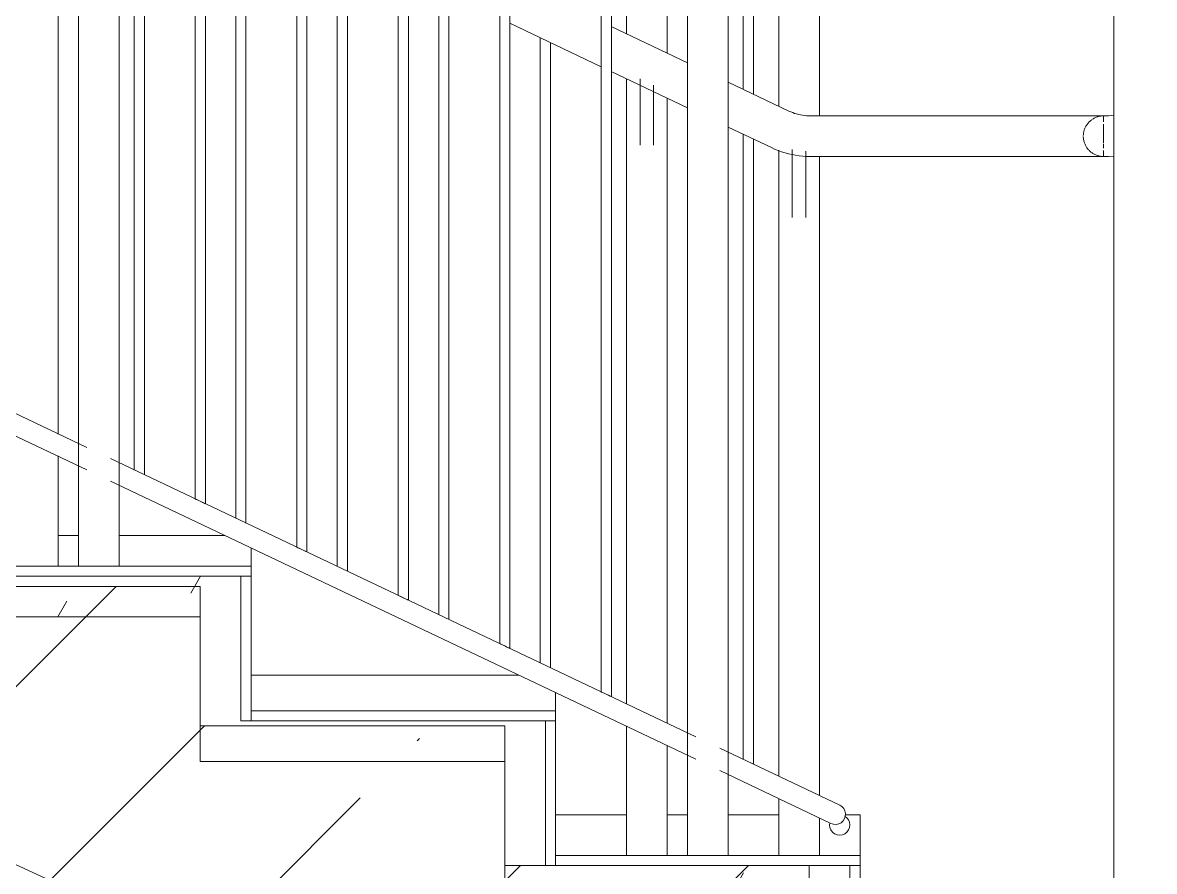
# Model space of a CAD drawing. Header units: millimetres. Extents: x -515342 to 330399, y -224905 to 507333.
# Drawn here: x 268085 to 269200, y 87151 to 87987 of the extents above; entities that cross this region are included whole.
import ezdxf

# ---------------------------------------------------------------- set-up
doc = ezdxf.new("R2010")
doc.units = ezdxf.units.MM
doc.layers.get('0').update_dxf_attribs({"lineweight": 0})
for name, color, linetype, lineweight in [('Лестницы', 7, 'Continuous', 0), ('Ограждение', 7, 'Continuous', 0), ('Стены внутренние', 7, 'Continuous', 0)]:
    doc.layers.add(name, color=color, linetype=linetype, lineweight=lineweight)

# ---------------------------------------------------------------- blocks, each defined once
blk = doc.blocks.new('Ограждение - АР_Ограждение_Ограничение_D40-V170-О_АР_П_Разрез 2-2')
at = {"layer": 'Ограждение', "flags": 128}
for points in [[(7770, -155.7), (7770.1, -154.9), (7770.1, -154.1), (7770.3, -153.3), (7770.4, -152.5), (7770.6, -151.7), (7770.8, -151), (7771, -150.2), (7771.3, -149.5), (7771.6, -148.7), (7771.9, -148), (7772.3, -147.3), (7772.6, -146.6), (7773.1, -145.9), (7773.5, -145.2), (7774, -144.6), (7774.4, -143.9), (7775, -143.3), (7775.5, -142.7), (7776.1, -142.2), (7776.7, -141.6), (7777.3, -141.1), (7777.9, -140.6), (7778.5, -140.1), (7779.2, -139.7), (7779.9, -139.3), (7780.6, -138.9), (7781.3, -138.5), (7782, -138.2), (7782.8, -137.9), (7783.5, -137.6), (7784.3, -137.3), (7785, -137.1), (7785.8, -136.9), (7786.6, -136.8), (7787.4, -136.7), (7788.2, -136.6), (7789, -136.5), (7789.8, -136.5), (7790, -136.5)], [(7790, -176.5), (7789.2, -176.5), (7788.4, -176.4), (7787.6, -176.4), (7786.8, -176.2), (7786, -176.1), (7785.2, -175.9), (7784.5, -175.7), (7783.7, -175.5), (7783, -175.2), (7782.2, -174.9), (7781.5, -174.6), (7780.8, -174.2), (7780.1, -173.9), (7779.4, -173.4), (7778.7, -173), (7778.1, -172.5), (7777.4, -172.1), (7776.8, -171.5), (7776.2, -171), (7775.7, -170.4), (7775.1, -169.8), (7774.6, -169.2), (7774.1, -168.6), (7773.6, -168), (7773.2, -167.3), (7772.8, -166.6), (7772.4, -165.9), (7772, -165.2), (7771.7, -164.5), (7771.4, -163.7), (7771.1, -163), (7770.8, -162.2), (7770.6, -161.5), (7770.4, -160.7), (7770.3, -159.9), (7770.2, -159.1), (7770.1, -158.3), (7770, -157.5), (7770, -156.7)]]:
    blk.add_lwpolyline(points, dxfattribs=at)
blk = doc.blocks.new('Ограждение - АР_Ограждение_Балясина_10-10240708-О_АР_П_Разрез 2-2')
at = {"layer": 'Ограждение'}
for p, q in [((7435, 45.4), (7435, -110.4)), ((7445, -115.1), (7445, 40.6)), ((7435, -154.6), (7435, -770.4)), ((7445, -775.1), (7445, -159.4)), ((7444.9, -775.1), (7444.9, -775.1))]:
    blk.add_line(p, q, dxfattribs=at)
blk = doc.blocks.new('Ограждение - АР_Ограждение_Балясина_D40 доп поручень 700_900-10240715-О_АР_П_Разрез 2-2')
at = {"layer": 'Ограждение'}
for p, q in [((7320, 100), (7320, -55.8)), ((7360, -74.8), (7360, 81)), ((7320, -100), (7320, -715.8)), ((7333.3, -99.9), (7333.3, -135.3)), ((7346.7, -135.3), (7346.7, -106.2)), ((7360, -734.8), (7360, -119)), ((7320, -737.9), (7320, -865)), ((7360, -865), (7360, -756.9))]:
    blk.add_line(p, q, dxfattribs=at)
at = {"layer": 'Ограждение', "flags": 128}
for points in [[(7333.3, -135.3), (7333.3, -136.4), (7333.3, -137.6), (7333.3, -138.8), (7333.3, -140), (7333.3, -141.2), (7333.3, -142.4), (7333.3, -143.5), (7333.3, -144.7), (7333.3, -145.8), (7333.3, -146.9), (7333.3, -148), (7333.3, -149.1), (7333.3, -150.2), (7333.3, -151.2), (7333.3, -152.2), (7333.3, -153.2), (7333.3, -154.1), (7333.3, -155), (7333.3, -155.9), (7333.3, -156.8), (7333.3, -157.6), (7333.3, -158.4), (7333.3, -159.1), (7333.3, -159.8), (7333.3, -160.5), (7333.3, -161.1), (7333.3, -161.7), (7333.3, -162.3), (7333.3, -162.8), (7333.3, -163.2), (7333.3, -163.6), (7333.3, -164), (7333.3, -164.3), (7333.3, -164.6), (7333.3, -164.8), (7333.3, -165), (7333.3, -165.1), (7333.3, -165.2), (7333.3, -165.2)], [(7346.7, -165.3), (7346.7, -165.2), (7346.7, -165.2), (7346.7, -165), (7346.7, -164.9), (7346.7, -164.7), (7346.7, -164.4), (7346.7, -164.1), (7346.7, -163.7), (7346.7, -163.3), (7346.7, -162.9), (7346.7, -162.4), (7346.7, -161.9), (7346.7, -161.3), (7346.7, -160.7), (7346.7, -160), (7346.7, -159.3), (7346.7, -158.6), (7346.7, -157.8), (7346.7, -157), (7346.7, -156.2), (7346.7, -155.3), (7346.7, -154.4), (7346.7, -153.4), (7346.7, -152.5), (7346.7, -151.5), (7346.7, -150.4), (7346.7, -149.4), (7346.7, -148.3), (7346.7, -147.2), (7346.7, -146.1), (7346.7, -145), (7346.7, -143.9), (7346.7, -142.7), (7346.7, -141.5), (7346.7, -140.3), (7346.7, -139.2), (7346.7, -138), (7346.7, -136.8), (7346.7, -135.6), (7346.7, -135.3)]]:
    blk.add_lwpolyline(points, dxfattribs=at)
blk = doc.blocks.new('Ограждение - АР_Ограждение_Балясина_10-V171-О_АР_П_Разрез 2-2')
at = {"layer": 'Ограждение'}
for p, q in [((7235, -59.6), (7235, -675.4)), ((7245, -680.1), (7245, -64.3)), ((7244.9, -680.1), (7244.9, -680.1))]:
    blk.add_line(p, q, dxfattribs=at)
blk = doc.blocks.new('Ограждение - АР_Ограждение_Балясина_10-V172-О_АР_П_Разрез 2-2')
at = {"layer": 'Ограждение'}
for p, q in [((7135, -12.9), (7135, -627.9)), ((7145, -632.6), (7145, -16.8)), ((7144.9, -632.6), (7144.9, -632.6))]:
    blk.add_line(p, q, dxfattribs=at)
blk = doc.blocks.new('Ограждение - АР_Ограждение_Балясина_10-V173-О_АР_П_Разрез 2-2')
at = {"layer": 'Ограждение'}
for p, q in [((7035, 35.5), (7035, -580.4)), ((7045, -585.1), (7045, 30.8)), ((7044.9, -585.1), (7044.9, -585.1))]:
    blk.add_line(p, q, dxfattribs=at)
blk = doc.blocks.new('Ограждение - АР_Ограждение_Балясина_10-V174-О_АР_П_Разрез 2-2')
at = {"layer": 'Ограждение'}
for p, q in [((6935, 83.1), (6935, -532.9)), ((6945, -537.6), (6945, 78.3)), ((6944.9, -537.6), (6944.9, -537.6))]:
    blk.add_line(p, q, dxfattribs=at)
blk = doc.blocks.new('Ограждение - АР_Ограждение_Балясина_10-V175-О_АР_П_Разрез 2-2')
at = {"layer": 'Ограждение'}
for p, q in [((6835, 130.3), (6835, -485.4)), ((6845, -490.1), (6845, 125.6)), ((6844.9, -490.1), (6844.9, -490.1))]:
    blk.add_line(p, q, dxfattribs=at)
blk = doc.blocks.new('Ограждение - АР_Ограждение_Балясина_D40 доп поручень 700_900-V176-О_АР_П_Разрез 2-2')
at = {"layer": 'Ограждение'}
for p, q in [((6760, -450.1), (6760, 166)), ((6760, -580), (6760, -471.5))]:
    blk.add_line(p, q, dxfattribs=at)
blk = doc.blocks.new('Ограждение - АР_Ограждение_Балясина_D40 доп поручень 700_900-10240712-О_АР_П_Разрез 2-2')
at = {"layer": 'Ограждение'}
for p, q in [((7470, 28.7), (7470, -127)), ((7510, -136.5), (7510, 9.7)), ((7470, -170.3), (7470, -787)), ((7483.3, -169.5), (7483.3, -206.5)), ((7496.7, -206.5), (7496.7, -171.2)), ((7510, -806), (7510, -176.5)), ((7470, -809.1), (7470, -865)), ((7510, -865), (7510, -828.1))]:
    blk.add_line(p, q, dxfattribs=at)
at = {"layer": 'Ограждение', "flags": 128}
for points in [[(7483.3, -206.5), (7483.3, -207.7), (7483.3, -208.9), (7483.3, -210.1), (7483.3, -211.3), (7483.3, -212.5), (7483.3, -213.6), (7483.3, -214.8), (7483.3, -215.9), (7483.3, -217.1), (7483.3, -218.2), (7483.3, -219.3), (7483.3, -220.4), (7483.3, -221.4), (7483.3, -222.4), (7483.3, -223.4), (7483.3, -224.4), (7483.3, -225.4), (7483.3, -226.3), (7483.3, -227.2), (7483.3, -228), (7483.3, -228.8), (7483.3, -229.6), (7483.3, -230.4), (7483.3, -231.1), (7483.3, -231.7), (7483.3, -232.4), (7483.3, -233), (7483.3, -233.5), (7483.3, -234), (7483.3, -234.5), (7483.3, -234.9), (7483.3, -235.2), (7483.3, -235.6), (7483.3, -235.8), (7483.3, -236.1), (7483.3, -236.2), (7483.3, -236.4), (7483.3, -236.5), (7483.3, -236.5)], [(7496.7, -236.5), (7496.7, -236.5), (7496.7, -236.4), (7496.7, -236.3), (7496.7, -236.1), (7496.7, -235.9), (7496.7, -235.6), (7496.7, -235.3), (7496.7, -235), (7496.7, -234.6), (7496.7, -234.1), (7496.7, -233.6), (7496.7, -233.1), (7496.7, -232.5), (7496.7, -231.9), (7496.7, -231.3), (7496.7, -230.6), (7496.7, -229.8), (7496.7, -229.1), (7496.7, -228.2), (7496.7, -227.4), (7496.7, -226.5), (7496.7, -225.6), (7496.7, -224.7), (7496.7, -223.7), (7496.7, -222.7), (7496.7, -221.7), (7496.7, -220.6), (7496.7, -219.6), (7496.7, -218.5), (7496.7, -217.4), (7496.7, -216.2), (7496.7, -215.1), (7496.7, -213.9), (7496.7, -212.8), (7496.7, -211.6), (7496.7, -210.4), (7496.7, -209.2), (7496.7, -208), (7496.7, -206.8), (7496.7, -206.5)]]:
    blk.add_lwpolyline(points, dxfattribs=at)
blk = doc.blocks.new('Ограждение - Ограждение-9707695-О_АР_П_Разрез 2-2')
for name in ['Ограждение - АР_Ограждение_Балясина_D40 доп поручень 700_900-V176-О_АР_П_Разрез 2-2', 'Ограждение - АР_Ограждение_Балясина_10-V175-О_АР_П_Разрез 2-2', 'Ограждение - АР_Ограждение_Балясина_10-V174-О_АР_П_Разрез 2-2', 'Ограждение - АР_Ограждение_Балясина_10-V173-О_АР_П_Разрез 2-2', 'Ограждение - АР_Ограждение_Балясина_10-V172-О_АР_П_Разрез 2-2', 'Ограждение - АР_Ограждение_Балясина_10-V171-О_АР_П_Разрез 2-2', 'Ограждение - АР_Ограждение_Балясина_D40 доп поручень 700_900-10240715-О_АР_П_Разрез 2-2', 'Ограждение - АР_Ограждение_Балясина_10-10240708-О_АР_П_Разрез 2-2', 'Ограждение - АР_Ограждение_Балясина_D40 доп поручень 700_900-10240712-О_АР_П_Разрез 2-2']:
    blk.add_blockref(name, (0, 0))
blk = doc.blocks.new('Тип перил - АР_Ограждение_Ограничение_D40-V186-О_АР_П_Разрез 2-2')
at = {"layer": 'Ограждение', "flags": 128}
for points in [[(7770, -155.7), (7770.1, -154.9), (7770.1, -154.1), (7770.3, -153.3), (7770.4, -152.5), (7770.6, -151.7), (7770.8, -151), (7771, -150.2), (7771.3, -149.5), (7771.6, -148.7), (7771.9, -148), (7772.3, -147.3), (7772.6, -146.6), (7773.1, -145.9), (7773.5, -145.2), (7774, -144.6), (7774.4, -143.9), (7775, -143.3), (7775.5, -142.7), (7776.1, -142.2), (7776.7, -141.6), (7777.3, -141.1), (7777.9, -140.6), (7778.5, -140.1), (7779.2, -139.7), (7779.9, -139.3), (7780.6, -138.9), (7781.3, -138.5), (7782, -138.2), (7782.8, -137.9), (7783.5, -137.6), (7784.3, -137.3), (7785, -137.1), (7785.8, -136.9), (7786.6, -136.8), (7787.4, -136.7), (7788.2, -136.6), (7789, -136.5), (7789.8, -136.5), (7790, -136.5)], [(7790, -176.5), (7789.2, -176.5), (7788.4, -176.4), (7787.6, -176.4), (7786.8, -176.2), (7786, -176.1), (7785.2, -175.9), (7784.5, -175.7), (7783.7, -175.5), (7783, -175.2), (7782.2, -174.9), (7781.5, -174.6), (7780.8, -174.2), (7780.1, -173.9), (7779.4, -173.4), (7778.7, -173), (7778.1, -172.5), (7777.4, -172.1), (7776.8, -171.5), (7776.2, -171), (7775.7, -170.4), (7775.1, -169.8), (7774.6, -169.2), (7774.1, -168.6), (7773.6, -168), (7773.2, -167.3), (7772.8, -166.6), (7772.4, -165.9), (7772, -165.2), (7771.7, -164.5), (7771.4, -163.7), (7771.1, -163), (7770.8, -162.2), (7770.6, -161.5), (7770.4, -160.7), (7770.3, -159.9), (7770.2, -159.1), (7770.1, -158.3), (7770, -157.5), (7770, -156.7)]]:
    blk.add_lwpolyline(points, dxfattribs=at)
blk = doc.blocks.new('Тип перил - Перила_Внутренний_-9707709-О_АР_П_Разрез 2-2')
at = {"layer": 'Ограждение'}
for p, q in [((7790, -136.5), (7790, -136.8)), ((7790, -149.7), (7790, -151)), ((7790, -176.2), (7790, -176.5))]:
    blk.add_line(p, q, dxfattribs=at)
at = {"layer": 'Ограждение', "flags": 128}
for points in [[(7800, -135.9), (7798.1, -136.1), (7794.9, -136.3), (7791.7, -136.5), (7790, -136.5)], [(7790, -176.5), (7794.8, -176.4), (7799.6, -176.1)]]:
    blk.add_lwpolyline(points, dxfattribs=at)
blk = doc.blocks.new('Тип перил - Перила_Внутренний_-9707720-О_АР_П_Разрез 2-2')
at = {"layer": 'Ограждение'}
for p, q in [((7204.9, -45.3), (7295.1, -88.2)), ((7380, -84.2), (7304.9, -48.6)), ((7304.9, -92.8), (7380, -128.5)), ((7479.8, -131.7), (7420, -103.3)), ((7790, -136.5), (7501.3, -136.5)), ((7790, -137.2), (7790, -139.2)), ((7790, -139.2), (7790, -142.4)), ((7790, -144.7), (7790, -149.6)), ((7420, -147.5), (7462.7, -167.8)), ((7790, -151.1), (7790, -156.5)), ((7790, -156.5), (7790, -163.4)), ((7790, -164.4), (7790, -168.4)), ((7501.3, -176.5), (7790, -176.5)), ((7790, -170.6), (7790, -173.8)), ((7790, -173.8), (7790, -175.8))]:
    blk.add_line(p, q, dxfattribs=at)
at = {"layer": 'Ограждение', "flags": 128}
for points in [[(7501.3, -136.5), (7499.3, -136.5), (7497.3, -136.3), (7495.3, -136.1), (7493.3, -135.9), (7491.3, -135.5), (7489.4, -135.1), (7487.5, -134.6), (7485.5, -134), (7483.7, -133.3), (7481.8, -132.6), (7480, -131.7), (7479.8, -131.7)], [(7462.7, -167.8), (7465.9, -169.3), (7469.3, -170.6), (7472.7, -171.8), (7476.1, -172.9), (7479.6, -173.8), (7483.1, -174.6), (7486.6, -175.3), (7490.2, -175.8), (7493.8, -176.2), (7497.4, -176.4), (7501, -176.5), (7501.3, -176.5)]]:
    blk.add_lwpolyline(points, dxfattribs=at)
blk = doc.blocks.new('Ограждение - АР_Ограждение_Балясина_D40_900-V197-О_АР_П_Разрез 2-2')
at = {"layer": 'Ограждение'}
for p, q in [((6780, -580), (6780, 355.5)), ((6820, 337.5), (6820, -580))]:
    blk.add_line(p, q, dxfattribs=at)
blk = doc.blocks.new('Ограждение - АР_Ограждение_Балясина_10-V196-О_АР_П_Разрез 2-2')
at = {"layer": 'Ограждение'}
for p, q in [((6395, -276.4), (6395, 539.3)), ((6405, 534.6), (6405, -281.1))]:
    blk.add_line(p, q, dxfattribs=at)
at = {"layer": 'Ограждение', "flags": 128}
for points in [[(6400, -278.7), (6397.8, -277.7), (6396.1, -276.9), (6395.1, -276.4), (6395, -276.4)], [(6404.9, -281.1), (6403.9, -280.6), (6402.2, -279.8), (6400, -278.7)]]:
    blk.add_lwpolyline(points, dxfattribs=at)
blk = doc.blocks.new('Ограждение - АР_Ограждение_Балясина_10-V198-О_АР_П_Разрез 2-2')
at = {"layer": 'Ограждение'}
for p, q in [((6995, -561.4), (6995, 254.6)), ((7005, 249.8), (7005, -566.1))]:
    blk.add_line(p, q, dxfattribs=at)
at = {"layer": 'Ограждение', "flags": 128}
for points in [[(7000, -563.7), (6997.8, -562.7), (6996.1, -561.9), (6995.1, -561.4), (6995, -561.4)], [(7004.9, -566.1), (7003.9, -565.6), (7002.2, -564.8), (7000, -563.7)]]:
    blk.add_lwpolyline(points, dxfattribs=at)
blk = doc.blocks.new('Ограждение - АР_Ограждение_Балясина_10-V199-О_АР_П_Разрез 2-2')
at = {"layer": 'Ограждение'}
for p, q in [((7095, -608.9), (7095, 207)), ((7105, 202.3), (7105, -613.6))]:
    blk.add_line(p, q, dxfattribs=at)
at = {"layer": 'Ограждение', "flags": 128}
for points in [[(7100, -611.2), (7097.8, -610.2), (7096.1, -609.4), (7095.1, -608.9), (7095, -608.9)], [(7104.9, -613.6), (7103.9, -613.1), (7102.2, -612.3), (7100, -611.2)]]:
    blk.add_lwpolyline(points, dxfattribs=at)
blk = doc.blocks.new('Ограждение - АР_Ограждение_Балясина_10-V200-О_АР_П_Разрез 2-2')
at = {"layer": 'Ограждение'}
for p, q in [((7195, -656.4), (7195, 159.5)), ((7205, 154.7), (7205, -661.1))]:
    blk.add_line(p, q, dxfattribs=at)
at = {"layer": 'Ограждение', "flags": 128}
for points in [[(7200, -658.7), (7197.8, -657.7), (7196.1, -656.9), (7195.1, -656.4), (7195, -656.4)], [(7204.9, -661.1), (7203.9, -660.6), (7202.2, -659.8), (7200, -658.7)]]:
    blk.add_lwpolyline(points, dxfattribs=at)
blk = doc.blocks.new('Ограждение - АР_Ограждение_Балясина_10-V201-О_АР_П_Разрез 2-2')
at = {"layer": 'Ограждение'}
for p, q in [((7295, -703.9), (7295, 111.9)), ((7305, 107.2), (7305, -708.6))]:
    blk.add_line(p, q, dxfattribs=at)
at = {"layer": 'Ограждение', "flags": 128}
for points in [[(7300, -706.2), (7297.8, -705.2), (7296.1, -704.4), (7295.1, -703.9), (7295, -703.9)], [(7304.9, -708.6), (7303.9, -708.1), (7302.2, -707.3), (7300, -706.2)]]:
    blk.add_lwpolyline(points, dxfattribs=at)
blk = doc.blocks.new('Ограждение - АР_Ограждение_Балясина_D40_900-V202-О_АР_П_Разрез 2-2')
at = {"layer": 'Ограждение'}
for p, q in [((7380, -865), (7380, 71.5)), ((7420, 52.5), (7420, -865))]:
    blk.add_line(p, q, dxfattribs=at)
blk = doc.blocks.new('Ограждение - АР_Ограждение_Балясина_10-V203-О_АР_П_Разрез 2-2')
at = {"layer": 'Ограждение'}
for p, q in [((7295, -703.9), (7295, 111.9)), ((7305, 107.2), (7305, -708.6)), ((7304.9, -708.6), (7304.9, -708.6))]:
    blk.add_line(p, q, dxfattribs=at)
blk = doc.blocks.new('Ограждение - АР_Ограждение_Балясина_10-V204-О_АР_П_Разрез 2-2')
at = {"layer": 'Ограждение'}
for p, q in [((7195, -656.4), (7195, 159.5)), ((7205, 154.7), (7205, -661.1)), ((7204.9, -661.1), (7204.9, -661.1))]:
    blk.add_line(p, q, dxfattribs=at)
blk = doc.blocks.new('Ограждение - АР_Ограждение_Балясина_10-V205-О_АР_П_Разрез 2-2')
at = {"layer": 'Ограждение'}
for p, q in [((7095, -608.9), (7095, 207)), ((7105, 202.3), (7105, -613.6)), ((7104.9, -613.6), (7104.9, -613.6))]:
    blk.add_line(p, q, dxfattribs=at)
blk = doc.blocks.new('Ограждение - АР_Ограждение_Балясина_10-V206-О_АР_П_Разрез 2-2')
at = {"layer": 'Ограждение'}
for p, q in [((6995, -561.4), (6995, 254.6)), ((7005, 249.8), (7005, -566.1)), ((7004.9, -566.1), (7004.9, -566.1))]:
    blk.add_line(p, q, dxfattribs=at)
blk = doc.blocks.new('Ограждение - АР_Ограждение_Балясина_10-V207-О_АР_П_Разрез 2-2')
at = {"layer": 'Ограждение'}
for p, q in [((6895, -513.9), (6895, 301.8)), ((6905, 297.1), (6905, -518.6)), ((6904.9, -518.6), (6904.9, -518.6))]:
    blk.add_line(p, q, dxfattribs=at)
blk = doc.blocks.new('Ограждение - Ограждение-9707916-О_АР_П_Разрез 2-2')
at = {"layer": 'Ограждение'}
for p, q in [((6788.2, -463.1), (6211.8, -189.4)), ((6211.8, -211.5), (6788.2, -485.3)), ((7388.2, -748.1), (6811.6, -474.2)), ((6811.6, -496.4), (7388.2, -770.3)), ((7530, -815.5), (7411.8, -759.4)), ((7411.8, -781.5), (7521.4, -833.6)), ((7520, -835), (7520.2, -833)), ((7520.2, -833), (7520, -835))]:
    blk.add_line(p, q, dxfattribs=at)
at = {"layer": 'Ограждение', "flags": 128}
for points in [[(7530, -815.5), (7532.2, -816.9), (7533.9, -818.9), (7535.1, -821.2), (7535.7, -823.7), (7535.5, -826.3), (7534.7, -828.8)], [(7520, -835), (7520.3, -837.6), (7521.3, -840), (7522.9, -842.1), (7525, -843.7), (7527.4, -844.7), (7530, -845), (7532.6, -844.7), (7535, -843.7), (7537.1, -842.1), (7538.7, -840), (7539.7, -837.6), (7540, -835)], [(7534.7, -828.8), (7533.3, -831), (7531.4, -832.8), (7529.1, -834), (7526.5, -834.5), (7523.9, -834.4), (7521.4, -833.6)], [(7540, -835), (7539.7, -832.4), (7538.7, -830), (7537.1, -827.9), (7535.5, -826.6)], [(7540, -835), (7539.7, -837.6), (7538.7, -840), (7537.2, -841.9)]]:
    blk.add_lwpolyline(points, dxfattribs=at)
for name, p in [('Ограждение - АР_Ограждение_Балясина_D40_900-V197-О_АР_П_Разрез 2-2', (0, 0)), ('Ограждение - АР_Ограждение_Балясина_10-V196-О_АР_П_Разрез 2-2', (500, -237.5)), ('Ограждение - АР_Ограждение_Балясина_10-V207-О_АР_П_Разрез 2-2', (0, 0)), ('Ограждение - АР_Ограждение_Балясина_10-V198-О_АР_П_Разрез 2-2', (0, 0)), ('Ограждение - АР_Ограждение_Балясина_10-V206-О_АР_П_Разрез 2-2', (0, 0)), ('Ограждение - АР_Ограждение_Балясина_10-V199-О_АР_П_Разрез 2-2', (0, 0)), ('Ограждение - АР_Ограждение_Балясина_10-V205-О_АР_П_Разрез 2-2', (0, 0)), ('Ограждение - АР_Ограждение_Балясина_10-V200-О_АР_П_Разрез 2-2', (0, 0)), ('Ограждение - АР_Ограждение_Балясина_10-V204-О_АР_П_Разрез 2-2', (0, 0)), ('Ограждение - АР_Ограждение_Балясина_10-V201-О_АР_П_Разрез 2-2', (0, 0)), ('Ограждение - АР_Ограждение_Балясина_10-V203-О_АР_П_Разрез 2-2', (0, 0)), ('Ограждение - АР_Ограждение_Балясина_D40_900-V202-О_АР_П_Разрез 2-2', (0, 0))]:
    blk.add_blockref(name, p)
blk = doc.blocks.new('Ограждение - АР_Ограждение_Балясина_10-V259-О_АР_П_Разрез 2-2')
at = {"layer": 'Ограждение'}
for p, q in [((6395, -276.4), (6395, 539.3)), ((6405, 534.6), (6405, -281.1)), ((6404.9, -281.1), (6404.9, -281.1))]:
    blk.add_line(p, q, dxfattribs=at)
blk = doc.blocks.new('Ограждение - АР_Ограждение_Балясина_10-V261-О_АР_П_Разрез 2-2')
at = {"layer": 'Ограждение'}
for p, q in [((6995, -561.4), (6995, 254.6)), ((7005, 249.8), (7005, -566.1)), ((7004.9, -566.1), (7004.9, -566.1))]:
    blk.add_line(p, q, dxfattribs=at)
blk = doc.blocks.new('Ограждение - АР_Ограждение_Балясина_10-V262-О_АР_П_Разрез 2-2')
at = {"layer": 'Ограждение'}
for p, q in [((7095, -608.9), (7095, 207)), ((7105, 202.3), (7105, -613.6)), ((7104.9, -613.6), (7104.9, -613.6))]:
    blk.add_line(p, q, dxfattribs=at)
blk = doc.blocks.new('Ограждение - АР_Ограждение_Балясина_10-V263-О_АР_П_Разрез 2-2')
at = {"layer": 'Ограждение'}
for p, q in [((7195, -656.4), (7195, 159.5)), ((7205, 154.7), (7205, -661.1)), ((7204.9, -661.1), (7204.9, -661.1))]:
    blk.add_line(p, q, dxfattribs=at)
blk = doc.blocks.new('Ограждение - АР_Ограждение_Балясина_10-V264-О_АР_П_Разрез 2-2')
at = {"layer": 'Ограждение'}
for p, q in [((7295, -703.9), (7295, 111.9)), ((7305, 107.2), (7305, -708.6)), ((7304.9, -708.6), (7304.9, -708.6))]:
    blk.add_line(p, q, dxfattribs=at)
blk = doc.blocks.new('Ограждение - АР_Ограждение_Балясина_10-V265-О_АР_П_Разрез 2-2')
at = {"layer": 'Ограждение'}
for p, q in [((7195, -656.4), (7195, 159.5)), ((7205, 154.7), (7205, -661.1)), ((7204.9, -661.1), (7204.9, -661.1))]:
    blk.add_line(p, q, dxfattribs=at)
blk = doc.blocks.new('Ограждение - АР_Ограждение_Балясина_10-V266-О_АР_П_Разрез 2-2')
at = {"layer": 'Ограждение'}
for p, q in [((7095, -608.9), (7095, 207)), ((7105, 202.3), (7105, -613.6)), ((7104.9, -613.6), (7104.9, -613.6))]:
    blk.add_line(p, q, dxfattribs=at)
blk = doc.blocks.new('Ограждение - АР_Ограждение_Балясина_10-V267-О_АР_П_Разрез 2-2')
at = {"layer": 'Ограждение'}
for p, q in [((6995, -561.4), (6995, 254.6)), ((7005, 249.8), (7005, -566.1)), ((7004.9, -566.1), (7004.9, -566.1))]:
    blk.add_line(p, q, dxfattribs=at)
blk = doc.blocks.new('Ограждение - АР_Ограждение_Балясина_10-V208-О_АР_П_Разрез 2-2')
at = {"layer": 'Ограждение'}
for p, q in [((6395, -276.4), (6395, 539.3)), ((6405, 534.6), (6405, -281.1)), ((6404.9, -281.1), (6404.9, -281.1))]:
    blk.add_line(p, q, dxfattribs=at)
blk = doc.blocks.new('Ограждение - Ограждение-10129586-О_АР_П_Разрез 2-2')
at = {"layer": 'Ограждение'}
for p, q in [((7520, -835), (7520.2, -833)), ((7520.2, -833), (7520, -835))]:
    blk.add_line(p, q, dxfattribs=at)
at = {"layer": 'Ограждение', "flags": 128}
for points in [[(7540, -835), (7539.7, -837.6), (7538.7, -840), (7537.2, -841.9)], [(7537.2, -841.9), (7538.7, -840), (7539.7, -837.6), (7540, -835)]]:
    blk.add_lwpolyline(points, dxfattribs=at)
for name, p in [('Ограждение - АР_Ограждение_Балясина_10-V259-О_АР_П_Разрез 2-2', (500, -237.5)), ('Ограждение - АР_Ограждение_Балясина_10-V208-О_АР_П_Разрез 2-2', (500, -237.5)), ('Ограждение - АР_Ограждение_Балясина_10-V261-О_АР_П_Разрез 2-2', (0, 0)), ('Ограждение - АР_Ограждение_Балясина_10-V267-О_АР_П_Разрез 2-2', (0, 0)), ('Ограждение - АР_Ограждение_Балясина_10-V262-О_АР_П_Разрез 2-2', (0, 0)), ('Ограждение - АР_Ограждение_Балясина_10-V266-О_АР_П_Разрез 2-2', (0, 0)), ('Ограждение - АР_Ограждение_Балясина_10-V263-О_АР_П_Разрез 2-2', (0, 0)), ('Ограждение - АР_Ограждение_Балясина_10-V265-О_АР_П_Разрез 2-2', (0, 0)), ('Ограждение - АР_Ограждение_Балясина_10-V264-О_АР_П_Разрез 2-2', (0, 0)), ('Ограждение - АР_Ограждение_Балясина_10-V203-О_АР_П_Разрез 2-2', (0, 0))]:
    blk.add_blockref(name, p)
blk = doc.blocks.new('СД_Люблино_Фасады_rvt-2-О_АР_П_Разрез 2-2')
at = {"layer": 'Лестницы'}
h = blk.add_hatch(dxfattribs=at)
h.set_pattern_fill('FP_38', color=256, style=0, pattern_type=2)
h.set_pattern_definition([(0, (-6322.59, 7579.1), (406.4, 101.6), [33.528, -271.272, 33.528, -271.272, -1625.6]), (0, (-6322.59, 7579.1), (406.4, 101.6), [-609.6, 33.528, -576.072, 33.528, -271.272, -711.2]), (0, (-6322.59, 7579.1), (406.4, 101.6), [-1524, 33.528, -169.672, 33.528, -474.472]), (120, (-6170.19, 7629.9), (-291.1882, 301.1527), [33.528, -271.272, 33.528, -271.272, -1625.6]), (120, (-6170.19, 7629.9), (-291.1882, 301.1527), [-609.6, 33.528, -576.072, 33.528, -271.272, -711.2]), (120, (-6170.19, 7629.9), (-291.1882, 301.1527), [-1524, 33.528, -169.672, 33.528, -474.472]), (240, (-6119.39, 7833.1), (-115.2118, -402.7527), [33.528, -271.272, 33.528, -271.272, -1625.6]), (240, (-6119.39, 7833.1), (-115.2118, -402.7527), [-609.6, 33.528, -576.072, 33.528, -271.272, -711.2]), (240, (-6119.39, 7833.1), (-115.2118, -402.7527), [-1524, 33.528, -169.672, 33.528, -474.472])])
h.paths.add_polyline_path([(7840, -1057.5), (7840, -1017.5), (7540, -1017.5), (7540, -875), (7240, -875), (7240, -732.5), (6940, -732.5), (6940, -590), (6640, -590), (6640, -447.5), (6340, -447.5), (6340, -305), (6040, -305), (6040, -162.5), (5740, -162.5), (5740, -202.5), (6000, -202.5), (6000, -345), (6300, -345), (6300, -487.5), (6600, -487.5), (6600, -630), (6900, -630), (6900, -772.5), (7200, -772.5), (7200, -915), (7500, -915), (7500, -1057.5)])
h = blk.add_hatch(dxfattribs=at)
h.set_pattern_fill('FP_37', color=256, style=0, pattern_type=2)
h.set_pattern_definition([(45, (-6322.6, 7579.1), (-224.5064, 224.5064), []), (45, (-6098.08, 7579.1), (-224.5064, 224.5064), [396.875, -79.375, 3.353, -76.022])])
h.paths.add_polyline_path([(7320, -1150), (7800, -1150), (7800, -1012.5), (7500, -1012.5), (7500, -875), (7200, -875), (7200, -737.5), (6900, -737.5), (6900, -600), (6600, -600), (6600, -462.5), (6300, -462.5), (6300, -325), (6000, -325), (6000, -187.5), (5700, -187.5), (5700, -407.5), (7079.4, -1039.7)])
at = {"layer": 'Лестницы', "lineweight": 18}
for p, q in [((5700, -407.5), (7320, -1150)), ((6940, -590), (6640, -590)), ((6950, -580), (6650, -580)), ((6650, -590), (6950, -590)), ((6940, -732.5), (6940, -590)), ((6950, -590), (6940, -590)), ((6940, -590), (6940, -732.5)), ((6950, -590), (6950, -580)), ((6950, -732.5), (6950, -590)), ((6900, -600), (6600, -600)), ((6900, -737.5), (6900, -600)), ((6600, -630), (6900, -630)), ((6900, -630), (6900, -772.5)), ((7250, -722.5), (6950, -722.5)), ((6950, -722.5), (6950, -732.5)), ((7250, -732.5), (7250, -722.5)), ((7240, -732.5), (6940, -732.5)), ((6940, -732.5), (6950, -732.5)), ((6950, -732.5), (7250, -732.5)), ((7240, -875), (7240, -732.5)), ((7250, -732.5), (7240, -732.5)), ((7240, -732.5), (7240, -875)), ((7250, -875), (7250, -732.5)), ((7200, -737.5), (6900, -737.5)), ((7200, -875), (7200, -737.5)), ((6900, -772.5), (7200, -772.5)), ((7200, -772.5), (7200, -915)), ((7550, -865), (7250, -865)), ((7250, -865), (7250, -875)), ((7550, -875), (7550, -865)), ((7500, -875), (7200, -875)), ((7540, -875), (7240, -875)), ((7240, -875), (7250, -875)), ((7250, -875), (7550, -875)), ((7500, -1012.5), (7500, -875)), ((7540, -1017.5), (7540, -875)), ((7550, -875), (7540, -875)), ((7540, -875), (7540, -1017.5)), ((7550, -1017.5), (7550, -875))]:
    blk.add_line(p, q, dxfattribs=at)
at = {"layer": 'Стены внутренние'}
for p, q in [((7800, -1007.5), (7800, 150)), ((6760, -550), (6780, -550)), ((6820, -550), (6924.4, -550)), ((6950, -562.1), (6950, -580)), ((6950, -687.5), (7213.9, -687.5)), ((7250, -704.6), (7250, -722.5)), ((7250, -825), (7320, -825)), ((7360, -825), (7380, -825)), ((7420, -825), (7470, -825)), ((7535.6, -825), (7550, -825)), ((7550, -825), (7550, -865))]:
    blk.add_line(p, q, dxfattribs=at)
at = {"layer": 'Ограждение', "lineweight": 9}
for name in ['Ограждение - Ограждение-9707695-О_АР_П_Разрез 2-2', 'Ограждение - Ограждение-9707916-О_АР_П_Разрез 2-2', 'Ограждение - Ограждение-10129586-О_АР_П_Разрез 2-2', 'Тип перил - Перила_Внутренний_-9707709-О_АР_П_Разрез 2-2', 'Тип перил - Перила_Внутренний_-9707720-О_АР_П_Разрез 2-2', 'Ограждение - АР_Ограждение_Ограничение_D40-V170-О_АР_П_Разрез 2-2', 'Тип перил - АР_Ограждение_Ограничение_D40-V186-О_АР_П_Разрез 2-2']:
    blk.add_blockref(name, (0, 0), dxfattribs=at)

msp = doc.modelspace()

# ---------------------------------------------------------------- block references
msp.add_blockref('СД_Люблино_Фасады_rvt-2-О_АР_П_Разрез 2-2', (261359.7107, 88031.3929))

doc.saveas('drawing.dxf')
